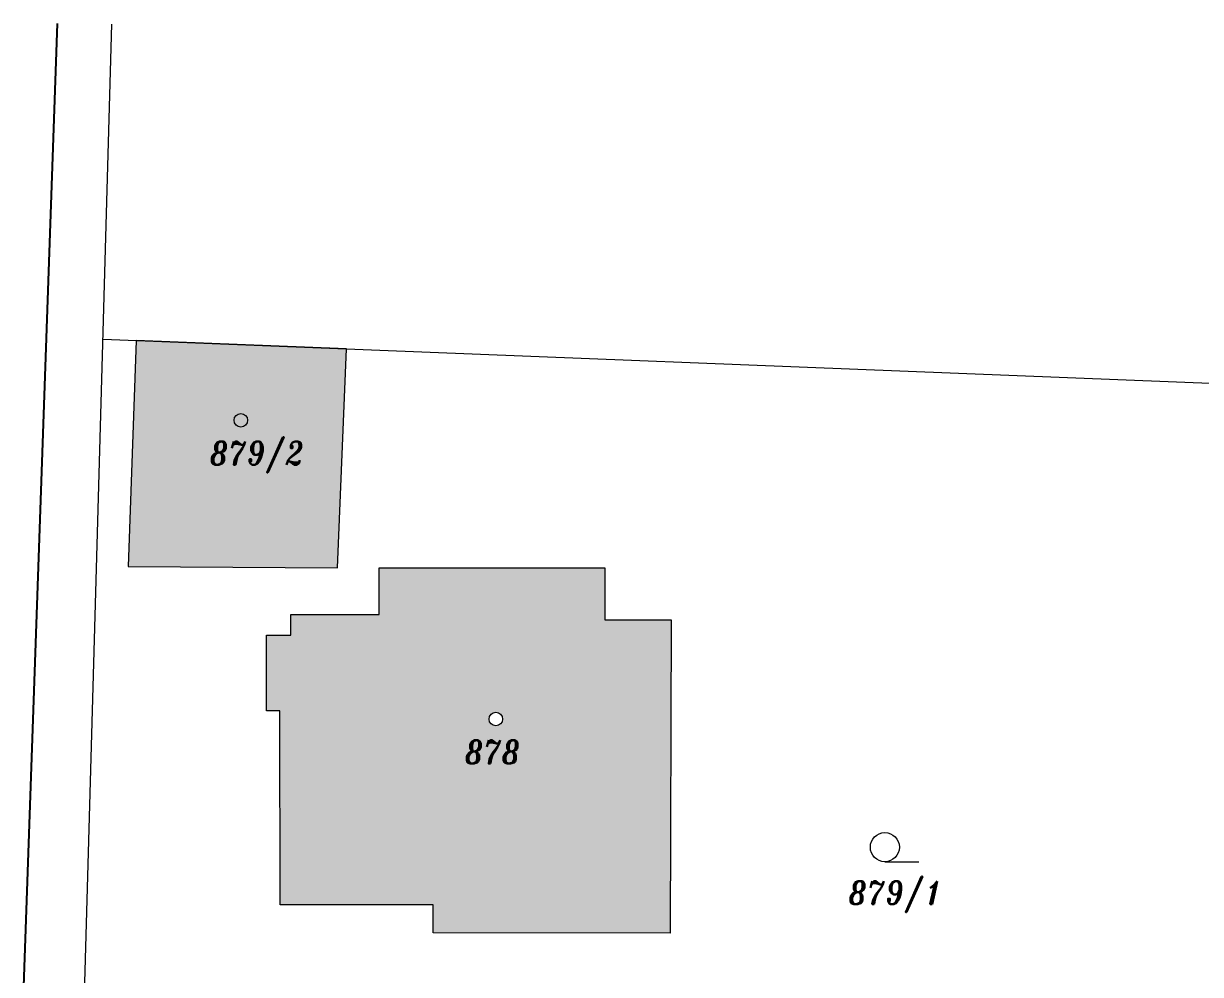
# Model space of a CAD drawing. Header units: metres. Extents: x -442 to 316, y -503 to 125.
# Drawn here: x 92 to 122.41, y -445.17 to -420.61 of the extents above; entities that cross this region are included whole.
import ezdxf

# ---------------------------------------------------------------- set-up
doc = ezdxf.new("R2010")
doc.units = ezdxf.units.M
doc.layers.add('katastr', color=3, linetype='Continuous')
doc.layers.add('SRAFA', color=251, linetype='Continuous')
for name, color, linetype, lineweight in [('Standard', 7, 'Continuous', 25), ('ZNAÈKY BUDOV', 7, 'Continuous', 0), ('ZNAÈKY KULTUR', 7, 'Continuous', 0)]:
    doc.layers.add(name, color=color, linetype=linetype, lineweight=lineweight)
doc.styles.add('ITALICT', font='ITALICT')

# ---------------------------------------------------------------- blocks, each defined once
blk = doc.blocks.new('3$04')
at = {"layer": 'ZNAÈKY KULTUR', "color": 7, "linetype": 'Continuous', "lineweight": 0}
blk.add_line((0.008, 0), (1.758, 0), dxfattribs=at)
blk.add_circle((0.008, 0.75), 0.75, dxfattribs=at)
blk = doc.blocks.new('4$02')
at = {"layer": 'ZNAÈKY BUDOV', "color": 7, "linetype": 'Continuous', "lineweight": 0}
blk.add_circle((-0.007, 0.001), 0.175, dxfattribs=at)

msp = doc.modelspace()

# ---------------------------------------------------------------- hatches: boundary and pattern name
at = {"layer": 'SRAFA', "linetype": 'Continuous', "lineweight": 0}
msp.add_hatch(color=253, dxfattribs=at).paths.add_polyline_path([(94.915454, -428.797699), (94.700557, -434.633141), (100.117785, -434.669241), (100.342366, -429.013182)])
h = msp.add_hatch(color=253, dxfattribs=at)
h.paths.add_polyline_path([(108.732502, -436.016069), (107.017642, -436.016069), (107.017642, -434.667008), (101.190282, -434.667008), (101.190282, -435.873227), (98.906502, -435.873227), (98.906502, -436.411165), (98.280239, -436.411165), (98.280871, -438.36283), (98.623679, -438.362203), (98.629428, -443.372652), (102.582486, -443.372652), (102.584697, -444.094033), (108.711172, -444.103975)])
edge = h.paths.add_edge_path(flags=16)
edge.add_ellipse((104.204757, -438.574695), major_axis=(-0.123749, 0.123749), ratio=1, start_angle=0, end_angle=360)
h.paths.add_polyline_path([(103.308281, -439.874326), (105.07055, -439.874326), (105.07055, -438.974284), (103.308281, -438.974284)], flags=24)

# ---------------------------------------------------------------- linework, layer by layer
at = {"layer": 'katastr', "linetype": 'Continuous', "lineweight": 0}
msp.add_line((94.054665, -428.763521), (129.317671, -430.163685), dxfattribs=at)
at = {"layer": 'katastr', "linetype": 'Continuous', "lineweight": 0, "flags": 128}
for points in [[(93.474685, -449.357171), (94.283938, -420.622619)], [(98.903804, -435.873227), (101.190282, -435.873227), (101.190282, -434.667008), (107.017642, -434.667008), (107.017642, -436.016069), (108.732502, -436.016069), (108.711172, -444.103975), (102.584697, -444.094033), (102.582486, -443.372652), (98.629428, -443.372652), (98.623679, -438.362203), (98.280871, -438.36283), (98.280239, -436.411165), (98.906502, -436.411165), (98.906502, -435.873227)]]:
    msp.add_lwpolyline(points, dxfattribs=at)
msp.add_lwpolyline([(94.915454, -428.797699), (94.700557, -434.633141), (100.117785, -434.669241), (100.342366, -429.013182)], close=True, dxfattribs=at)
at = {"layer": 'Standard', "color": 7, "linetype": 'ByBlock', "lineweight": 25}
msp.add_line((92.000888, -445.721846), (92.879488, -420.608122), dxfattribs=at)

# ---------------------------------------------------------------- block references
at = {"layer": 'katastr', "linetype": 'Continuous', "lineweight": 0, "xscale": 1.000046730041504, "yscale": 1.000046730041504}
for p in [(97.623048, -430.857076), (104.211757, -438.575695)]:
    msp.add_blockref('4$02', p, dxfattribs=at)
at = {"layer": 'katastr', "linetype": 'Continuous', "lineweight": 0, "xscale": 0.500023365020752, "yscale": 0.500023365020752, "zscale": 0.5}
msp.add_blockref('3$04', (114.253932, -442.25945), dxfattribs=at)

# ---------------------------------------------------------------- texts
at = {"layer": 'katastr', "linetype": 'Continuous', "lineweight": 0, "style": 'ITALICT', "width": 0.882354}
for s, p in [('879/2', (96.819156, -432.005701)), ('878', (103.407865, -439.724319)), ('879/1', (113.321179, -443.360588))]:
    msp.add_text(s, height=0.600028, dxfattribs=at).set_placement(p)

doc.saveas('drawing.dxf')
